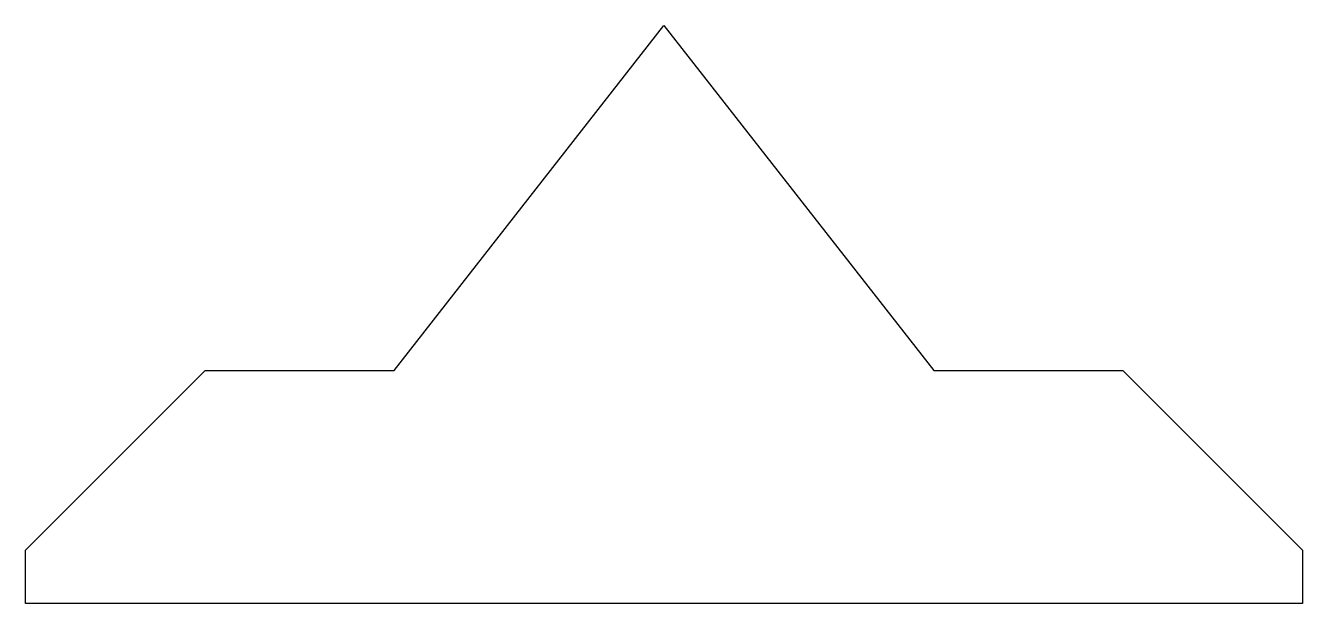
# Model space of a CAD drawing. Extents: x -2.5 to 2.5, y 0 to 2.26.
import ezdxf

# ---------------------------------------------------------------- set-up
doc = ezdxf.new("R2010")
doc.units = 0
doc.layers.add('MODELSKETCH_VISIBLE', color=7, linetype='CONTINUOUS')

msp = doc.modelspace()

# ---------------------------------------------------------------- linework, layer by layer
at = {"layer": 'MODELSKETCH_VISIBLE'}
for p, q in [((-1.057, 0.9117), (0, 2.263)), ((0, 2.263), (1.057, 0.9117)), ((-2.5, 0.2081), (-1.7964, 0.9117)), ((-1.7964, 0.9117), (-1.057, 0.9117)), ((1.057, 0.9117), (1.7964, 0.9117)), ((1.7964, 0.9117), (2.5, 0.2081)), ((-2.5, 0), (-2.5, 0.2081)), ((2.5, 0.2081), (2.5, 0)), ((2.5, 0), (-2.5, 0))]:
    msp.add_line(p, q, dxfattribs=at)

doc.saveas('drawing.dxf')
